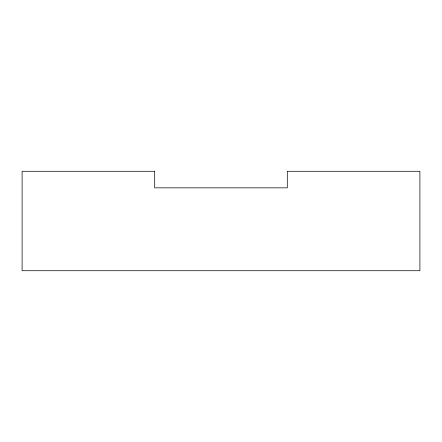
<?xml version="1.0" encoding="UTF-8"?>
<svg xmlns="http://www.w3.org/2000/svg" width="442" height="442" viewBox="0 0 442 442"><rect width="100%" height="100%" fill="white"/><g stroke="black" fill="none" stroke-linecap="round" stroke-linejoin="round"><path stroke-width="0.66" d="M154.7 171.275L22.1 171.275L22.1 270.725L419.9 270.725L419.9 171.275L287.3 171.275L287.3 187.85L154.7 187.85L154.7 171.275"/></g></svg>
